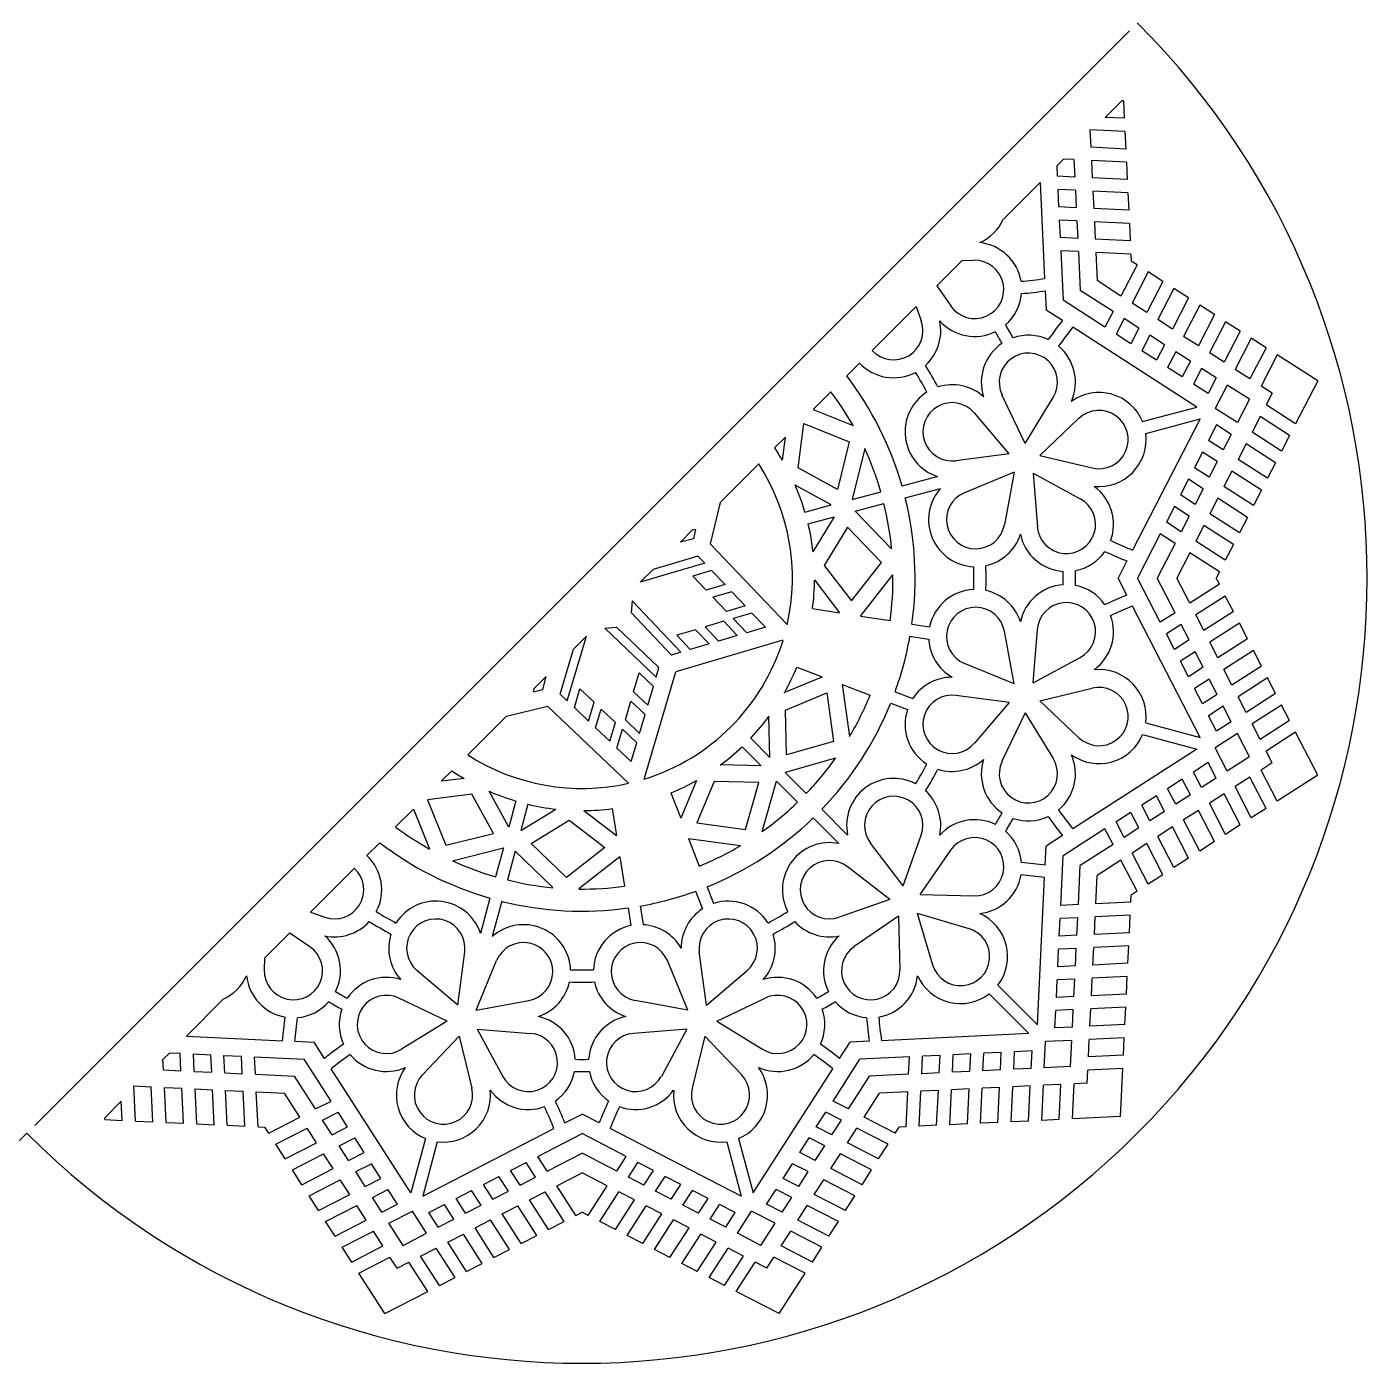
# Model space of a CAD drawing. Extents: x 59 to 302, y -3 to 240.
# Drawn here: x 180.5 to 301.7, y -3 to 117.9 of the extents above; entities that cross this region are included whole.
import ezdxf

# ---------------------------------------------------------------- set-up
doc = ezdxf.new("R2010")
doc.units = 0
doc.layers.get('0').update_dxf_attribs({"linetype": 'CONTINUOUS'})

msp = doc.modelspace()

# ---------------------------------------------------------------- linework, layer by layer
for p, q in [((280.23, 117.57), (181.17, 18.5)), ((279.55, 111.23), (278.04, 109.72)), ((279.7, 111.22), (279.55, 111.23)), ((279.7, 111.22), (279.77, 109.64)), ((279.77, 109.64), (278.04, 109.72)), ((276.66, 108.6), (276.74, 107.02)), ((279.83, 108.45), (276.66, 108.6)), ((279.83, 108.45), (279.9, 106.86)), ((279.9, 106.86), (276.74, 107.02)), ((274.27, 105.95), (273.66, 105.33)), ((275.21, 105.9), (274.27, 105.95)), ((275.21, 105.9), (275.28, 104.32)), ((276.79, 105.83), (276.87, 104.24)), ((279.96, 105.68), (276.79, 105.83)), ((279.96, 105.68), (280.04, 104.09)), ((273.66, 105.33), (273.7, 104.4)), ((275.28, 104.32), (273.7, 104.4)), ((272.15, 103.83), (268.81, 100.49)), ((272.15, 103.83), (272.56, 95.14)), ((273.76, 103.21), (273.83, 101.62)), ((275.34, 103.13), (273.76, 103.21)), ((275.34, 103.13), (275.42, 101.55)), ((280.04, 104.09), (276.87, 104.24)), ((276.93, 103.05), (277, 101.47)), ((280.09, 102.9), (276.93, 103.05)), ((280.09, 102.9), (280.17, 101.32)), ((275.42, 101.55), (273.83, 101.62)), ((280.17, 101.32), (277, 101.47)), ((273.89, 100.43), (273.97, 98.85)), ((275.47, 100.36), (273.89, 100.43)), ((275.47, 100.36), (275.55, 98.77)), ((277.06, 100.28), (277.13, 98.7)), ((280.23, 100.13), (277.06, 100.28)), ((280.23, 100.13), (280.3, 98.55)), ((275.55, 98.77), (273.97, 98.85)), ((280.3, 98.55), (277.13, 98.7)), ((274.02, 97.66), (274.24, 93.17)), ((275.61, 97.59), (274.02, 97.66)), ((275.61, 97.59), (275.78, 94.06)), ((277.19, 97.51), (277.31, 94.95)), ((280.36, 97.36), (277.19, 97.51)), ((280.36, 97.36), (280.39, 96.72)), ((265.09, 96.77), (262.8, 94.48)), ((265.09, 96.77), (266.16, 96.8)), ((280.92, 96.38), (279.47, 93.56)), ((280.92, 96.38), (280.39, 96.72)), ((279.47, 93.56), (277.31, 94.95)), ((281.92, 95.74), (280.47, 92.92)), ((283.26, 94.88), (281.81, 92.06)), ((283.26, 94.88), (281.92, 95.74)), ((262.8, 94.48), (264.06, 92.66)), ((272.62, 94.03), (272.7, 92.28)), ((278.75, 92.15), (275.78, 94.06)), ((284.26, 94.24), (282.81, 91.42)), ((285.59, 93.38), (284.26, 94.24)), ((260.93, 92.61), (256.96, 88.64)), ((260.93, 92.61), (261.39, 91.3)), ((274.17, 91.34), (272.7, 92.28)), ((278.02, 90.74), (274.24, 93.17)), ((281.81, 92.06), (280.47, 92.92)), ((285.59, 93.38), (284.14, 90.56)), ((286.59, 92.74), (285.14, 89.91)), ((287.93, 91.88), (286.59, 92.74)), ((278.75, 92.15), (278.02, 90.74)), ((279.75, 91.51), (279.02, 90.1)), ((281.08, 90.65), (279.75, 91.51)), ((284.14, 90.56), (282.81, 91.42)), ((287.93, 91.88), (286.48, 89.06)), ((288.93, 91.23), (287.48, 88.41)), ((290.26, 90.38), (288.93, 91.23)), ((286.34, 83.51), (275.1, 90.74)), ((280.35, 89.24), (279.02, 90.1)), ((281.08, 90.65), (280.35, 89.24)), ((282.08, 90.01), (281.35, 88.6)), ((283.41, 89.15), (282.08, 90.01)), ((286.48, 89.06), (285.14, 89.91)), ((290.26, 90.38), (288.81, 87.56)), ((282.69, 87.74), (281.35, 88.6)), ((283.41, 89.15), (282.69, 87.74)), ((291.26, 89.73), (289.81, 86.91)), ((292.6, 88.87), (291.14, 86.05)), ((292.6, 88.87), (291.26, 89.73)), ((255.81, 87.49), (254.65, 86.33)), ((284.42, 88.5), (283.69, 87.09)), ((285.75, 87.65), (284.42, 88.5)), ((285.75, 87.65), (285.02, 86.24)), ((288.81, 87.56), (287.48, 88.41)), ((293.6, 88.23), (292.15, 85.41)), ((297.27, 85.87), (293.6, 88.23)), ((285.02, 86.24), (283.69, 87.09)), ((286.75, 87), (286.02, 85.59)), ((288.08, 86.15), (286.75, 87)), ((288.08, 86.15), (287.36, 84.74)), ((291.14, 86.05), (289.81, 86.91)), ((287.36, 84.74), (286.02, 85.59)), ((289.08, 85.5), (287.99, 83.39)), ((291.09, 84.22), (289.08, 85.5)), ((293.15, 84.77), (292.15, 85.41)), ((297.27, 85.87), (295.27, 81.99)), ((253.22, 84.9), (251.61, 83.29)), ((270.8, 80.22), (268.7, 84.61)), ((270.8, 80.22), (273.34, 84.37)), ((291.09, 84.22), (290, 82.1)), ((293.15, 84.77), (292.6, 83.71)), ((295.27, 81.99), (292.6, 83.71)), ((251.61, 83.29), (255.22, 81.84)), ((269.35, 79.28), (266.2, 82.98)), ((272.14, 79.14), (275.66, 82.49)), ((281.42, 82.2), (286.34, 83.51)), ((290, 82.1), (287.99, 83.39)), ((292.06, 82.65), (291.33, 81.24)), ((294.72, 80.94), (292.06, 82.65)), ((250.25, 78), (250.77, 82.02)), ((250.77, 82.02), (254.88, 80.36)), ((286.62, 82.45), (280.51, 70.57)), ((281.71, 81.13), (286.62, 82.45)), ((288.12, 81.9), (287.39, 80.49)), ((289.45, 81.04), (288.12, 81.9)), ((249.1, 80.78), (248.13, 79.81)), ((248.83, 78.7), (249.1, 80.78)), ((254.88, 80.36), (253.81, 76.05)), ((288.72, 79.63), (287.39, 80.49)), ((289.45, 81.04), (288.72, 79.63)), ((290.79, 80.18), (290.06, 78.77)), ((293.45, 78.47), (290.79, 80.18)), ((294, 79.53), (291.33, 81.24)), ((294.72, 80.94), (294, 79.53)), ((256.28, 79.75), (255.13, 75.15)), ((269.35, 79.28), (264.54, 78.65)), ((272.14, 79.14), (276.86, 78)), ((286.85, 79.43), (286.12, 78.02)), ((288.18, 78.57), (286.85, 79.43)), ((246.69, 78.37), (243.2, 74.88)), ((253.81, 76.05), (250.25, 78)), ((287.45, 77.16), (286.12, 78.02)), ((288.18, 78.57), (287.45, 77.16)), ((289.51, 77.72), (288.79, 76.31)), ((292.18, 76), (289.51, 77.72)), ((292.73, 77.06), (290.06, 78.77)), ((293.45, 78.47), (292.73, 77.06)), ((253.25, 74.65), (249.98, 76.43)), ((259.66, 76.37), (262.85, 77.22)), ((269.8, 77.62), (265.31, 75.76)), ((269.8, 77.62), (268.92, 72.84)), ((271.52, 77.53), (271.9, 72.68)), ((271.52, 77.53), (275.79, 75.21)), ((285.57, 76.97), (284.85, 75.56)), ((286.91, 76.11), (285.57, 76.97)), ((255.13, 75.15), (257.73, 75.85)), ((259.95, 75.3), (263.14, 76.15)), ((286.18, 74.7), (284.85, 75.56)), ((286.91, 76.11), (286.18, 74.7)), ((288.24, 75.25), (287.52, 73.84)), ((290.91, 73.53), (288.24, 75.25)), ((291.46, 74.59), (288.79, 76.31)), ((292.18, 76), (291.46, 74.59)), ((243.2, 74.88), (242.3, 71.14)), ((250.87, 74.01), (253.25, 74.65)), ((255.41, 74.08), (258.01, 74.78)), ((258.71, 70.67), (255.41, 74.08)), ((284.3, 74.5), (283.58, 73.09)), ((285.64, 73.64), (284.3, 74.5)), ((251.15, 72.94), (253.53, 73.58)), ((253.53, 73.58), (251.6, 70.4)), ((284.91, 72.23), (283.58, 73.09)), ((285.64, 73.64), (284.91, 72.23)), ((286.97, 72.78), (286.25, 71.37)), ((289.64, 71.07), (286.97, 72.78)), ((290.18, 72.12), (287.52, 73.84)), ((290.91, 73.53), (290.18, 72.12)), ((240.68, 72.36), (239.61, 71.29)), ((240.78, 71.57), (239.61, 71.29)), ((240.98, 72.43), (240.68, 72.36)), ((240.98, 72.43), (240.78, 71.57)), ((254.72, 72.64), (252.61, 69.18)), ((257.8, 69.45), (254.72, 72.64)), ((283.03, 72.03), (280.97, 68.03)), ((284.37, 71.17), (283.03, 72.03)), ((249.26, 63.82), (242.3, 71.14)), ((284.37, 71.17), (282.75, 68.03)), ((288.91, 69.66), (286.25, 71.37)), ((289.64, 71.07), (288.91, 69.66)), ((241.81, 69.37), (235.97, 67.65)), ((241.19, 70.01), (237.13, 68.81)), ((241.81, 69.37), (241.19, 70.01)), ((252.61, 69.18), (255.07, 65.96)), ((255.07, 65.96), (257.8, 69.45)), ((280, 69.59), (279.2, 68.03)), ((285.7, 70.31), (284.53, 68.03)), ((288.37, 68.6), (285.7, 70.31)), ((237.13, 68.81), (235.97, 67.65)), ((242.42, 68.73), (240.72, 68.22)), ((241.94, 66.94), (240.72, 68.22)), ((243.64, 67.44), (242.42, 68.73)), ((255.91, 64.6), (258.83, 68.34)), ((280, 66.48), (279.2, 68.03)), ((283.03, 64.04), (280.97, 68.03)), ((284.37, 64.9), (282.75, 68.03)), ((285.7, 65.75), (284.53, 68.03)), ((288.37, 68.6), (288.08, 68.03)), ((288.37, 67.47), (288.08, 68.03)), ((243.64, 67.44), (241.94, 66.94)), ((244.25, 66.8), (242.55, 66.3)), ((245.47, 65.51), (244.25, 66.8)), ((251.73, 67.86), (253.99, 64.9)), ((288.37, 67.47), (285.7, 65.75)), ((235.23, 65.97), (235.14, 64.92)), ((239.65, 61.32), (235.23, 65.97)), ((243.77, 65.01), (242.55, 66.3)), ((245.47, 65.51), (243.77, 65.01)), ((288.91, 66.41), (286.25, 64.7)), ((289.64, 65), (288.91, 66.41)), ((238.8, 61.07), (235.14, 64.92)), ((246.08, 64.87), (244.38, 64.37)), ((245.6, 63.08), (244.38, 64.37)), ((247.31, 63.58), (246.08, 64.87)), ((251.55, 65.29), (253.99, 64.9)), ((255.91, 64.6), (258.57, 64.18)), ((286.62, 53.62), (280.51, 65.5)), ((284.37, 64.9), (283.03, 64.04)), ((286.97, 63.29), (286.25, 64.7)), ((289.64, 65), (286.97, 63.29)), ((232.76, 63.5), (233.81, 63.59)), ((237.41, 59.08), (232.76, 63.5)), ((237.66, 59.93), (233.81, 63.59)), ((240.98, 63.36), (239.28, 62.86)), ((242.2, 62.08), (240.98, 63.36)), ((243.53, 64.12), (241.83, 63.61)), ((243.05, 62.33), (241.83, 63.61)), ((244.75, 62.83), (243.53, 64.12)), ((247.31, 63.58), (245.6, 63.08)), ((260.55, 63.87), (262.15, 63.61)), ((269.8, 58.45), (268.92, 63.23)), ((271.52, 58.54), (271.9, 63.39)), ((284.91, 63.84), (283.58, 62.98)), ((285.64, 62.43), (284.91, 63.84)), ((290.18, 63.95), (287.52, 62.23)), ((290.91, 62.54), (290.18, 63.95)), ((229.36, 56.93), (231.09, 62.77)), ((231.09, 62.77), (229.92, 61.6)), ((248.88, 62.4), (239.19, 59.54)), ((240.5, 61.58), (239.28, 62.86)), ((242.2, 62.08), (240.5, 61.58)), ((244.75, 62.83), (243.05, 62.33)), ((260.37, 62.77), (262.06, 62.51)), ((284.3, 61.57), (283.58, 62.98)), ((285.64, 62.43), (284.3, 61.57)), ((288.24, 60.82), (287.52, 62.23)), ((290.91, 62.54), (288.24, 60.82)), ((228.72, 57.54), (229.92, 61.6)), ((239.65, 61.32), (238.8, 61.07)), ((271.52, 58.54), (275.79, 60.86)), ((286.18, 61.37), (284.85, 60.51)), ((286.91, 59.96), (286.18, 61.37)), ((291.46, 61.48), (288.79, 59.76)), ((292.18, 60.07), (291.46, 61.48)), ((235.37, 57.75), (235.87, 59.45)), ((237.16, 58.23), (235.87, 59.45)), ((236.33, 49.85), (239.19, 59.54)), ((237.41, 59.08), (237.66, 59.93)), ((250.13, 59.98), (252.43, 59.1)), ((269.8, 58.45), (265.31, 60.31)), ((285.57, 59.1), (284.85, 60.51)), ((286.91, 59.96), (285.57, 59.1)), ((289.51, 58.35), (288.79, 59.76)), ((292.18, 60.07), (289.51, 58.35)), ((227.44, 59.12), (226.37, 58.05)), ((227.16, 57.96), (227.44, 59.12)), ((236.65, 56.53), (237.16, 58.23)), ((249, 57.67), (252.43, 59.1)), ((254.25, 58.4), (256.76, 57.44)), ((254.25, 58.4), (254.91, 53.7)), ((287.45, 58.9), (286.12, 58.05)), ((288.18, 57.49), (287.45, 58.9)), ((292.73, 59.01), (290.06, 57.29)), ((293.45, 57.6), (292.73, 59.01)), ((226.3, 57.75), (226.37, 58.05)), ((226.3, 57.75), (227.16, 57.96)), ((229.36, 56.93), (228.72, 57.54)), ((230.01, 56.32), (230.51, 58.02)), ((231.79, 56.8), (230.51, 58.02)), ((236.65, 56.53), (235.37, 57.75)), ((249.1, 56.08), (252.84, 57.64)), ((252.84, 57.64), (253.46, 53.25)), ((259.03, 57.75), (260.63, 57.14)), ((269.35, 56.78), (264.54, 57.42)), ((272.14, 56.93), (276.86, 58.07)), ((286.85, 56.64), (286.12, 58.05)), ((288.18, 57.49), (286.85, 56.64)), ((290.79, 55.88), (290.06, 57.29)), ((293.45, 57.6), (290.79, 55.88)), ((223.86, 55.53), (227.59, 56.43)), ((234.91, 49.47), (227.59, 56.43)), ((231.29, 55.09), (230.01, 56.32)), ((231.29, 55.09), (231.79, 56.8)), ((231.93, 54.48), (232.44, 56.18)), ((233.72, 54.96), (232.44, 56.18)), ((234.62, 55.2), (235.12, 56.9)), ((236.4, 55.68), (235.12, 56.9)), ((249.2, 52.03), (249.1, 56.08)), ((258.63, 56.72), (260.14, 56.14)), ((269.35, 56.78), (266.2, 53.09)), ((270.8, 55.85), (268.7, 51.46)), ((270.8, 55.85), (273.34, 51.7)), ((272.14, 56.93), (275.66, 53.58)), ((288.72, 56.44), (287.39, 55.58)), ((289.45, 55.03), (288.72, 56.44)), ((294, 56.54), (291.33, 54.83)), ((294.72, 55.13), (294, 56.54)), ((223.86, 55.53), (220.37, 52.05)), ((233.22, 53.26), (233.72, 54.96)), ((235.9, 53.98), (234.62, 55.2)), ((235.9, 53.98), (236.4, 55.68)), ((247.7, 51.81), (247.61, 55.53)), ((281.71, 54.94), (286.62, 53.62)), ((288.12, 54.17), (287.39, 55.58)), ((289.45, 55.03), (288.12, 54.17)), ((292.06, 53.42), (291.33, 54.83)), ((294.72, 55.13), (292.06, 53.42)), ((233.22, 53.26), (231.93, 54.48)), ((233.86, 52.65), (234.36, 54.35)), ((235.65, 53.13), (234.36, 54.35)), ((245.96, 53.56), (247.7, 51.81)), ((281.42, 53.87), (286.34, 52.55)), ((290, 53.97), (287.99, 52.68)), ((291.09, 51.85), (290, 53.97)), ((295.27, 54.08), (292.6, 52.36)), ((297.27, 50.2), (295.27, 54.08)), ((235.15, 51.43), (233.86, 52.65)), ((235.15, 51.43), (235.65, 53.13)), ((245.18, 52.77), (246.92, 51.03)), ((253.46, 53.25), (249.2, 52.03)), ((286.34, 52.55), (275.1, 45.33)), ((289.08, 50.57), (287.99, 52.68)), ((293.15, 51.3), (292.6, 52.36)), ((246.92, 51.03), (243.2, 51.12)), ((253.64, 51.74), (249.08, 50.44)), ((287.36, 51.33), (286.02, 50.48)), ((288.08, 49.92), (287.36, 51.33)), ((291.09, 51.85), (289.08, 50.57)), ((293.15, 51.3), (292.15, 50.66)), ((218.92, 50.6), (217.96, 49.64)), ((220.03, 49.9), (217.96, 49.64)), ((241.07, 49.73), (239.63, 46.3)), ((249.08, 50.44), (250.98, 48.53)), ((285.02, 49.83), (283.69, 48.97)), ((285.75, 48.42), (285.02, 49.83)), ((286.75, 49.07), (286.02, 50.48)), ((288.08, 49.92), (286.75, 49.07)), ((291.14, 50.01), (289.81, 49.16)), ((292.6, 47.19), (291.14, 50.01)), ((293.6, 47.84), (292.15, 50.66)), ((297.27, 50.2), (293.6, 47.84)), ((224.08, 45.48), (222.3, 48.75)), ((238.75, 48.6), (239.63, 46.3)), ((242.65, 49.63), (241.09, 45.89)), ((246.7, 49.54), (242.65, 49.63)), ((245.48, 45.27), (246.7, 49.54)), ((246.99, 45.09), (248.29, 49.66)), ((248.29, 49.66), (250.2, 47.75)), ((284.42, 47.56), (283.69, 48.97)), ((291.26, 46.34), (289.81, 49.16)), ((220.74, 48.48), (216.72, 47.96)), ((216.72, 47.96), (218.38, 43.85)), ((222.68, 44.93), (220.74, 48.48)), ((224.72, 47.87), (224.08, 45.48)), ((225.79, 47.58), (225.15, 45.2)), ((282.69, 48.33), (281.35, 47.47)), ((282.08, 46.06), (281.35, 47.47)), ((283.41, 46.92), (282.69, 48.33)), ((285.75, 48.42), (284.42, 47.56)), ((288.81, 48.51), (287.48, 47.66)), ((288.93, 44.84), (287.48, 47.66)), ((290.26, 45.69), (288.81, 48.51)), ((215.44, 47.12), (213.83, 45.51)), ((215.44, 47.12), (216.89, 43.52)), ((225.15, 45.2), (228.33, 47.13)), ((226.09, 44.01), (229.55, 46.12)), ((229.55, 46.12), (232.77, 43.66)), ((230.87, 47), (233.83, 44.74)), ((233.44, 47.18), (233.83, 44.74)), ((251.61, 46.34), (253.95, 44)), ((252.4, 47.12), (254.73, 44.78)), ((280.35, 46.83), (279.02, 45.97)), ((281.08, 45.42), (280.35, 46.83)), ((283.41, 46.92), (282.08, 46.06)), ((286.48, 47.01), (285.14, 46.15)), ((286.59, 43.33), (285.14, 46.15)), ((287.93, 44.19), (286.48, 47.01)), ((292.6, 47.19), (291.26, 46.34)), ((218.38, 43.85), (222.68, 44.93)), ((241.09, 45.89), (245.48, 45.27)), ((278.02, 45.33), (274.24, 42.9)), ((278.75, 43.92), (278.02, 45.33)), ((279.75, 44.56), (279.02, 45.97)), ((281.08, 45.42), (279.75, 44.56)), ((284.14, 45.51), (282.81, 44.65)), ((285.59, 42.69), (284.14, 45.51)), ((290.26, 45.69), (288.93, 44.84)), ((212.41, 44.08), (211.24, 42.92)), ((229.28, 40.93), (226.09, 44.01)), ((240.33, 44.48), (241.3, 41.97)), ((240.33, 44.48), (245.03, 43.82)), ((259.77, 40.18), (256.81, 44.04)), ((259.77, 40.18), (261.39, 44.76)), ((272.62, 42.04), (272.7, 43.78)), ((274.17, 44.73), (272.7, 43.78)), ((278.75, 43.92), (275.78, 42.01)), ((281.81, 44.01), (280.47, 43.15)), ((283.26, 41.19), (281.81, 44.01)), ((284.26, 41.83), (282.81, 44.65)), ((287.93, 44.19), (286.59, 43.33)), ((218.98, 42.45), (223.58, 43.61)), ((223.58, 43.61), (222.88, 41)), ((224.65, 43.32), (223.95, 40.72)), ((228.06, 40.02), (224.65, 43.32)), ((232.77, 43.66), (229.28, 40.93)), ((234.13, 42.82), (230.4, 39.9)), ((234.13, 42.82), (234.55, 40.16)), ((261.31, 39.4), (264.06, 43.41)), ((274.02, 38.41), (274.24, 42.9)), ((279.47, 42.51), (277.31, 41.12)), ((280.92, 39.69), (279.47, 42.51)), ((281.92, 40.33), (280.47, 43.15)), ((285.59, 42.69), (284.26, 41.83)), ((210.1, 41.78), (206.12, 37.8)), ((258.55, 38.96), (254.7, 41.92)), ((275.61, 38.48), (275.78, 42.01)), ((242.01, 40.1), (242.59, 38.59)), ((271.92, 27.59), (272.56, 40.93)), ((277.19, 38.56), (277.31, 41.12)), ((283.26, 41.19), (281.92, 40.33)), ((222.37, 39.07), (221.51, 35.88)), ((240.98, 39.71), (241.59, 38.11)), ((258.55, 38.96), (253.97, 37.34)), ((261.31, 39.4), (266.16, 39.27)), ((280.36, 38.71), (280.39, 39.34)), ((280.92, 39.69), (280.39, 39.34)), ((206.12, 37.8), (207.43, 37.34)), ((223.43, 38.79), (222.58, 35.6)), ((234.87, 38.19), (235.12, 36.59)), ((235.96, 38.36), (236.23, 36.67)), ((261.04, 37.7), (262.41, 33.04)), ((261.04, 37.7), (265.7, 36.32)), ((275.61, 38.48), (274.02, 38.41)), ((280.36, 38.71), (277.19, 38.56)), ((259.33, 37.43), (255.33, 34.68)), ((259.33, 37.43), (259.46, 32.57)), ((273.89, 35.63), (273.97, 37.22)), ((275.55, 37.29), (273.97, 37.22)), ((275.47, 35.71), (275.55, 37.29)), ((277.06, 35.79), (277.13, 37.37)), ((280.3, 37.52), (277.13, 37.37)), ((280.23, 35.94), (280.3, 37.52)), ((204.25, 35.93), (201.96, 33.64)), ((204.25, 35.93), (206.07, 34.68)), ((275.47, 35.71), (273.89, 35.63)), ((280.23, 35.94), (277.06, 35.79)), ((219.45, 29.38), (220.09, 34.2)), ((241.95, 29.38), (241.31, 34.2)), ((273.76, 32.86), (273.83, 34.45)), ((275.42, 34.52), (273.83, 34.45)), ((275.34, 32.94), (275.42, 34.52)), ((276.93, 33.01), (277, 34.6)), ((280.17, 34.75), (277, 34.6)), ((280.09, 33.17), (280.17, 34.75)), ((201.96, 33.64), (201.93, 32.57)), ((221.11, 28.93), (222.97, 33.42)), ((240.28, 28.93), (238.43, 33.42)), ((275.34, 32.94), (273.76, 32.86)), ((280.09, 33.17), (276.93, 33.01)), ((219.45, 29.38), (215.75, 32.53)), ((241.95, 29.38), (245.65, 32.53)), ((273.62, 30.09), (273.7, 31.67)), ((275.28, 31.75), (273.7, 31.67)), ((275.21, 30.17), (275.28, 31.75)), ((276.79, 30.24), (276.87, 31.83)), ((280.04, 31.98), (276.87, 31.83)), ((279.96, 30.39), (280.04, 31.98)), ((267.54, 30.41), (271.14, 26.81)), ((268.33, 31.19), (271.92, 27.59)), ((279.96, 30.39), (276.79, 30.24)), ((198.24, 29.92), (194.91, 26.59)), ((218.51, 27.93), (214.12, 30.03)), ((221.11, 28.93), (225.89, 29.82)), ((240.28, 28.93), (235.5, 29.82)), ((242.89, 27.93), (247.27, 30.03)), ((275.21, 30.17), (273.62, 30.09)), ((279.9, 29.2), (276.74, 29.05)), ((279.83, 27.62), (279.9, 29.2)), ((218.51, 27.93), (214.37, 25.39)), ((242.89, 27.93), (247.03, 25.39)), ((273.49, 27.32), (273.57, 28.9)), ((275.15, 28.98), (273.57, 28.9)), ((275.08, 27.39), (275.15, 28.98)), ((276.66, 27.47), (276.74, 29.05)), ((221.2, 27.21), (223.52, 22.94)), ((221.2, 27.21), (226.05, 26.83)), ((240.19, 27.21), (235.35, 26.83)), ((240.19, 27.21), (237.88, 22.94)), ((271.14, 26.81), (257.8, 26.17)), ((275.08, 27.39), (273.49, 27.32)), ((279.83, 27.62), (276.66, 27.47)), ((194.91, 26.59), (203.6, 26.17)), ((204.71, 26.12), (206.45, 26.03)), ((207.39, 24.56), (206.45, 26.03)), ((219.59, 26.59), (216.25, 23.07)), ((219.59, 26.59), (220.73, 21.87)), ((241.8, 26.59), (240.67, 21.87)), ((241.8, 26.59), (245.15, 23.07)), ((254, 24.56), (254.95, 26.03)), ((256.69, 26.12), (254.95, 26.03)), ((272.53, 23.71), (272.64, 26.09)), ((275.02, 26.2), (272.64, 26.09)), ((274.9, 23.83), (275.02, 26.2)), ((276.53, 24.7), (276.6, 26.28)), ((279.77, 26.43), (276.6, 26.28)), ((279.7, 24.85), (279.77, 26.43)), ((193.4, 25.08), (192.78, 24.46)), ((192.83, 23.52), (192.78, 24.46)), ((193.4, 25.08), (194.34, 25.03)), ((194.41, 23.45), (194.34, 25.03)), ((195.53, 24.98), (197.11, 24.9)), ((195.6, 23.39), (195.53, 24.98)), ((197.19, 23.32), (197.11, 24.9)), ((198.3, 24.84), (199.88, 24.77)), ((198.37, 23.26), (198.3, 24.84)), ((199.96, 23.18), (199.88, 24.77)), ((201.07, 24.71), (205.56, 24.49)), ((201.15, 23.13), (201.07, 24.71)), ((207.99, 20.71), (205.56, 24.49)), ((253.41, 20.71), (255.84, 24.49)), ((260.33, 24.71), (255.84, 24.49)), ((260.25, 23.13), (260.33, 24.71)), ((261.44, 23.18), (261.51, 24.77)), ((263.1, 24.84), (261.51, 24.77)), ((263.02, 23.26), (263.1, 24.84)), ((264.21, 23.32), (264.29, 24.9)), ((265.87, 24.98), (264.29, 24.9)), ((265.79, 23.39), (265.87, 24.98)), ((266.98, 23.45), (267.06, 25.03)), ((268.64, 25.11), (267.06, 25.03)), ((268.57, 23.52), (268.64, 25.11)), ((269.76, 23.58), (269.83, 25.17)), ((271.42, 25.24), (269.83, 25.17)), ((271.34, 23.66), (271.42, 25.24)), ((279.7, 24.85), (276.53, 24.7)), ((192.83, 23.52), (194.41, 23.45)), ((195.6, 23.39), (197.19, 23.32)), ((198.37, 23.26), (199.96, 23.18)), ((201.15, 23.13), (204.67, 22.96)), ((215.22, 12.4), (207.99, 23.63)), ((246.18, 12.4), (253.4, 23.63)), ((260.25, 23.13), (256.72, 22.96)), ((263.02, 23.26), (261.44, 23.18)), ((265.79, 23.39), (264.21, 23.32)), ((268.57, 23.52), (266.98, 23.45)), ((271.34, 23.66), (269.76, 23.58)), ((274.9, 23.83), (272.53, 23.71)), ((276.41, 22.32), (276.47, 23.51)), ((279.64, 23.66), (276.47, 23.51)), ((279.43, 19.3), (279.64, 23.66)), ((190.13, 22.07), (191.72, 22)), ((190.28, 18.9), (190.13, 22.07)), ((191.87, 18.83), (191.72, 22)), ((192.91, 21.94), (194.49, 21.86)), ((193.06, 18.77), (192.91, 21.94)), ((194.64, 18.7), (194.49, 21.86)), ((206.58, 19.99), (204.67, 22.96)), ((254.82, 19.99), (256.72, 22.96)), ((266.76, 18.7), (266.91, 21.86)), ((268.49, 21.94), (266.91, 21.86)), ((268.34, 18.77), (268.49, 21.94)), ((269.53, 18.83), (269.68, 22)), ((271.26, 22.07), (269.68, 22)), ((271.11, 18.9), (271.26, 22.07)), ((272.3, 18.96), (272.45, 22.13)), ((274.04, 22.21), (272.45, 22.13)), ((273.88, 19.04), (274.04, 22.21)), ((275.07, 19.09), (275.23, 22.26)), ((276.41, 22.32), (275.23, 22.26)), ((189.01, 20.69), (187.51, 19.18)), ((189.1, 18.96), (189.01, 20.69)), ((195.68, 21.81), (197.26, 21.73)), ((195.83, 18.64), (195.68, 21.81)), ((197.41, 18.56), (197.26, 21.73)), ((198.45, 21.67), (200.03, 21.6)), ((198.6, 18.51), (198.45, 21.67)), ((200.19, 18.43), (200.03, 21.6)), ((201.38, 18.37), (201.22, 21.54)), ((201.22, 21.54), (203.78, 21.42)), ((205.17, 19.26), (203.78, 21.42)), ((206.58, 19.99), (207.99, 20.71)), ((254.82, 19.99), (253.41, 20.71)), ((256.23, 19.26), (257.61, 21.42)), ((260.17, 21.54), (257.61, 21.42)), ((260.02, 18.37), (260.17, 21.54)), ((261.21, 18.43), (261.36, 21.6)), ((262.95, 21.67), (261.36, 21.6)), ((262.79, 18.51), (262.95, 21.67)), ((263.98, 18.56), (264.13, 21.73)), ((265.72, 21.81), (264.13, 21.73)), ((265.57, 18.64), (265.72, 21.81)), ((207.23, 18.99), (208.64, 19.71)), ((209.49, 18.38), (208.64, 19.71)), ((229.15, 18.74), (230.7, 19.53)), ((232.25, 18.74), (230.7, 19.53)), ((251.9, 18.38), (252.76, 19.71)), ((254.17, 18.99), (252.76, 19.71)), ((187.51, 19.04), (187.51, 19.18)), ((187.51, 19.04), (189.1, 18.96)), ((190.28, 18.9), (191.87, 18.83)), ((193.06, 18.77), (194.64, 18.7)), ((195.83, 18.64), (197.41, 18.56)), ((198.6, 18.51), (200.19, 18.43)), ((201.38, 18.37), (202.01, 18.34)), ((202.35, 17.81), (202.01, 18.34)), ((202.35, 17.81), (205.17, 19.26)), ((202.99, 16.81), (205.82, 18.26)), ((206.67, 16.93), (205.82, 18.26)), ((208.08, 17.65), (207.23, 18.99)), ((208.08, 17.65), (209.49, 18.38)), ((216.29, 12.11), (228.16, 18.23)), ((245.11, 12.11), (233.24, 18.23)), ((253.31, 17.65), (251.9, 18.38)), ((253.31, 17.65), (254.17, 18.99)), ((254.72, 16.93), (255.58, 18.26)), ((258.4, 16.81), (255.58, 18.26)), ((259.05, 17.81), (256.23, 19.26)), ((259.05, 17.81), (259.39, 18.34)), ((260.02, 18.37), (259.39, 18.34)), ((262.79, 18.51), (261.21, 18.43)), ((265.57, 18.64), (263.98, 18.56)), ((268.34, 18.77), (266.76, 18.7)), ((271.11, 18.9), (269.53, 18.83)), ((273.88, 19.04), (272.3, 18.96)), ((279.43, 19.3), (275.07, 19.09)), ((208.73, 16.65), (210.14, 17.38)), ((210.99, 16.04), (210.14, 17.38)), ((216.54, 17.31), (215.22, 12.4)), ((217.6, 17.03), (216.29, 12.11)), ((226.7, 15.7), (230.7, 17.76)), ((234.69, 15.7), (230.7, 17.76)), ((243.79, 17.03), (245.11, 12.11)), ((244.86, 17.31), (246.18, 12.4)), ((250.4, 16.04), (251.26, 17.38)), ((252.67, 16.65), (251.26, 17.38)), ((203.85, 15.47), (202.99, 16.81)), ((203.85, 15.47), (206.67, 16.93)), ((204.5, 14.47), (207.32, 15.93)), ((208.17, 14.59), (207.32, 15.93)), ((209.58, 15.32), (208.73, 16.65)), ((209.58, 15.32), (210.99, 16.04)), ((227.56, 14.37), (230.7, 15.98)), ((233.84, 14.37), (230.7, 15.98)), ((251.81, 15.32), (250.4, 16.04)), ((251.81, 15.32), (252.67, 16.65)), ((253.22, 14.59), (254.08, 15.93)), ((256.9, 14.47), (254.08, 15.93)), ((257.54, 15.47), (254.72, 16.93)), ((257.54, 15.47), (258.4, 16.81)), ((205.35, 13.14), (208.17, 14.59)), ((210.23, 14.32), (211.64, 15.04)), ((212.5, 13.71), (211.64, 15.04)), ((224.24, 14.43), (225.65, 15.16)), ((226.5, 13.82), (225.65, 15.16)), ((227.56, 14.37), (226.7, 15.7)), ((233.84, 14.37), (234.69, 15.7)), ((234.89, 13.82), (235.75, 15.16)), ((237.16, 14.43), (235.75, 15.16)), ((248.9, 13.71), (249.76, 15.04)), ((251.17, 14.32), (249.76, 15.04)), ((256.04, 13.14), (253.22, 14.59)), ((205.35, 13.14), (204.5, 14.47)), ((206, 12.14), (208.82, 13.59)), ((209.68, 12.26), (208.82, 13.59)), ((211.09, 12.98), (210.23, 14.32)), ((211.09, 12.98), (212.5, 13.71)), ((221.77, 13.16), (223.18, 13.88)), ((224.04, 12.55), (223.18, 13.88)), ((225.09, 13.1), (224.24, 14.43)), ((225.09, 13.1), (226.5, 13.82)), ((228.42, 13.03), (230.7, 14.21)), ((232.98, 13.03), (230.7, 14.21)), ((236.3, 13.1), (234.89, 13.82)), ((236.3, 13.1), (237.16, 14.43)), ((237.36, 12.55), (238.22, 13.88)), ((239.63, 13.16), (238.22, 13.88)), ((250.31, 12.98), (248.9, 13.71)), ((250.31, 12.98), (251.17, 14.32)), ((251.72, 12.26), (252.58, 13.59)), ((255.4, 12.14), (252.58, 13.59)), ((256.04, 13.14), (256.9, 14.47)), ((206.86, 10.8), (206, 12.14)), ((206.86, 10.8), (209.68, 12.26)), ((211.73, 11.98), (213.14, 12.71)), ((214, 11.38), (213.14, 12.71)), ((219.3, 11.89), (220.71, 12.61)), ((221.57, 11.28), (220.71, 12.61)), ((222.63, 11.82), (221.77, 13.16)), ((222.63, 11.82), (224.04, 12.55)), ((225.95, 11.76), (227.36, 12.49)), ((229.08, 9.82), (227.36, 12.49)), ((230.13, 10.36), (228.42, 13.03)), ((231.26, 10.36), (232.98, 13.03)), ((232.32, 9.82), (234.04, 12.49)), ((235.45, 11.76), (234.04, 12.49)), ((238.77, 11.82), (237.36, 12.55)), ((238.77, 11.82), (239.63, 13.16)), ((239.83, 11.28), (240.69, 12.61)), ((242.1, 11.89), (240.69, 12.61)), ((247.4, 11.38), (248.26, 12.71)), ((249.67, 11.98), (248.26, 12.71)), ((254.54, 10.8), (251.72, 12.26)), ((254.54, 10.8), (255.4, 12.14)), ((207.5, 9.8), (210.32, 11.26)), ((211.18, 9.92), (210.32, 11.26)), ((212.59, 10.65), (211.73, 11.98)), ((212.59, 10.65), (214, 11.38)), ((216.83, 10.62), (218.24, 11.34)), ((219.1, 10.01), (218.24, 11.34)), ((220.16, 10.55), (219.3, 11.89)), ((220.16, 10.55), (221.57, 11.28)), ((223.48, 10.49), (224.89, 11.22)), ((226.61, 8.55), (224.89, 11.22)), ((227.67, 9.09), (225.95, 11.76)), ((233.73, 9.09), (235.45, 11.76)), ((234.79, 8.55), (236.5, 11.22)), ((237.91, 10.49), (236.5, 11.22)), ((241.24, 10.55), (239.83, 11.28)), ((241.24, 10.55), (242.1, 11.89)), ((242.3, 10.01), (243.15, 11.34)), ((244.56, 10.62), (243.15, 11.34)), ((248.81, 10.65), (247.4, 11.38)), ((248.81, 10.65), (249.67, 11.98)), ((250.22, 9.92), (251.08, 11.26)), ((253.9, 9.8), (251.08, 11.26)), ((208.36, 8.47), (207.5, 9.8)), ((208.36, 8.47), (211.18, 9.92)), ((213.23, 9.65), (215.35, 10.74)), ((216.63, 8.74), (215.35, 10.74)), ((217.69, 9.28), (216.83, 10.62)), ((217.69, 9.28), (219.1, 10.01)), ((221.02, 9.22), (222.43, 9.95)), ((224.14, 7.28), (222.43, 9.95)), ((225.2, 7.82), (223.48, 10.49)), ((227.67, 9.09), (229.08, 9.82)), ((230.13, 10.36), (230.7, 10.65)), ((231.26, 10.36), (230.7, 10.65)), ((233.73, 9.09), (232.32, 9.82)), ((236.2, 7.82), (237.91, 10.49)), ((237.25, 7.28), (238.97, 9.95)), ((240.38, 9.22), (238.97, 9.95)), ((243.71, 9.28), (242.3, 10.01)), ((243.71, 9.28), (244.56, 10.62)), ((244.76, 8.74), (246.05, 10.74)), ((248.17, 9.65), (246.05, 10.74)), ((253.04, 8.47), (250.22, 9.92)), ((253.04, 8.47), (253.9, 9.8)), ((209, 7.47), (211.82, 8.92)), ((212.68, 7.59), (211.82, 8.92)), ((214.52, 7.65), (213.23, 9.65)), ((214.52, 7.65), (216.63, 8.74)), ((218.55, 7.95), (219.96, 8.67)), ((221.67, 6.01), (219.96, 8.67)), ((222.73, 6.55), (221.02, 9.22)), ((225.2, 7.82), (226.61, 8.55)), ((236.2, 7.82), (234.79, 8.55)), ((238.66, 6.55), (240.38, 9.22)), ((239.72, 6.01), (241.44, 8.67)), ((242.85, 7.95), (241.44, 8.67)), ((246.88, 7.65), (244.76, 8.74)), ((246.88, 7.65), (248.17, 9.65)), ((248.72, 7.59), (249.58, 8.92)), ((252.4, 7.47), (249.58, 8.92)), ((209.86, 6.14), (209, 7.47)), ((209.86, 6.14), (212.68, 7.59)), ((216.08, 6.68), (217.49, 7.4)), ((219.21, 4.73), (217.49, 7.4)), ((220.26, 5.28), (218.55, 7.95)), ((241.13, 5.28), (242.85, 7.95)), ((242.19, 4.73), (243.91, 7.4)), ((245.32, 6.68), (243.91, 7.4)), ((251.54, 6.14), (248.72, 7.59)), ((251.54, 6.14), (252.4, 7.47)), ((210.5, 5.13), (213.32, 6.59)), ((213.97, 5.59), (213.32, 6.59)), ((213.97, 5.59), (215.02, 6.13)), ((216.74, 3.46), (215.02, 6.13)), ((217.8, 4.01), (216.08, 6.68)), ((222.73, 6.55), (224.14, 7.28)), ((238.66, 6.55), (237.25, 7.28)), ((243.6, 4.01), (245.32, 6.68)), ((244.66, 3.46), (246.37, 6.13)), ((247.43, 5.59), (246.37, 6.13)), ((247.43, 5.59), (248.07, 6.59)), ((250.89, 5.13), (248.07, 6.59)), ((212.86, 1.47), (210.5, 5.13)), ((220.26, 5.28), (221.67, 6.01)), ((241.13, 5.28), (239.72, 6.01)), ((248.54, 1.47), (250.89, 5.13)), ((217.8, 4.01), (219.21, 4.73)), ((243.6, 4.01), (242.19, 4.73)), ((212.86, 1.47), (216.74, 3.46)), ((248.54, 1.47), (244.66, 3.46))]:
    msp.add_line(p, q)
for centre, radius, start, end in [((130.22, 68.03), 71.05, 135, 315), ((230.7, 68.03), 71.05, 225, 45), ((264.95, 102.28), 4.26, 294.0995, 335.1487), ((266.23, 94.16), 4.26, 9.8861, 83.9005), ((266.23, 94.16), 2.64, 214.4714, 91.5286), ((266.48, 138.26), 43.55, 275.2053, 278.0293), ((266.23, 94.16), 4.26, 311.0354, 354.9646), ((266.48, 138.26), 44.66, 275.1364, 277.8982), ((258.9, 90.42), 2.64, 222.5346, 19.5286), ((258.9, 90.42), 4.26, 312.5425, 11.9005), ((266.23, 94.16), 4.26, 222.0995, 296.1139), ((309.41, 63.91), 44.66, 142.1018, 144.8636), ((230.7, 68.03), 43.55, 29.2053, 30.7947), ((230.7, 68.03), 44.66, 29.1364, 30.8636), ((271.09, 85.75), 4.26, 65.0354, 108.9646), ((309.41, 63.91), 43.55, 141.9707, 144.7947), ((271.09, 85.75), 4.26, 123.8861, 197.9005), ((271.09, 85.75), 4.26, 336.0995, 50.1139), ((258.9, 90.42), 4.26, 223.4716, 297.6123), ((271.09, 85.75), 2.64, 328.4714, 205.5286), ((230.7, 68.03), 30.14, 16.0507, 37.3728), ((230.7, 68.03), 35.46, 28.3377, 31.6623), ((230.7, 68.03), 36.56, 28.2344, 31.7656), ((264.19, 81.27), 4.26, 48.0995, 107.4575), ((230.7, 68.03), 28.14, 29.3832, 36.8271), ((264.19, 81.27), 4.26, 122.3877, 251.6968), ((264.19, 81.27), 2.64, 40.4714, 277.5286), ((277.48, 80.57), 4.26, 22.4521, 125.9005), ((277.48, 80.57), 2.64, 256.4714, 133.5286), ((277.48, 80.57), 4.26, 264.0995, 7.5479), ((230.7, 68.03), 21.04, 30.4697, 34.0381), ((230.7, 68.03), 28.14, 16.1254, 24.6168), ((230.7, 68.03), 19.04, 347.2059, 32.8697), ((230.7, 68.03), 21.04, 16.5054, 23.5303), ((230.7, 68.03), 30.14, 352.0507, 13.9493), ((266.32, 73.32), 4.26, 138.3032, 267.6123), ((266.32, 73.32), 2.64, 112.4714, 349.5286), ((274.53, 72.89), 2.64, 184.4714, 61.5286), ((274.53, 72.89), 4.26, 339.8861, 53.9005), ((230.7, 68.03), 28.14, 5.3832, 13.8746), ((230.7, 68.03), 21.04, 6.4697, 13.4946), ((266.32, 73.32), 4.26, 282.5425, 341.9005), ((274.53, 72.89), 4.26, 192.0995, 266.1139), ((274.53, 72.89), 4.26, 281.0354, 324.9646), ((296.8, 110.96), 44.66, 245.1364, 247.8982), ((296.8, 110.96), 43.55, 245.2053, 248.0293), ((230.7, 68.03), 36.56, 358.2344, 1.7656), ((230.7, 68.03), 28.14, 352.1254, 0.6168), ((230.7, 68.03), 35.46, 358.3377, 1.6623), ((230.7, 68.03), 43.55, 359.2053, 0.7947), ((230.7, 68.03), 44.66, 359.1364, 0.8636), ((230.7, 68.03), 21.04, 352.5054, 359.5303), ((266.32, 62.75), 4.26, 92.3877, 168.297), ((266.32, 62.75), 4.26, 18.0995, 77.4575), ((274.53, 63.18), 4.26, 93.8861, 167.9005), ((274.53, 63.18), 4.26, 35.0354, 78.9646), ((274.53, 63.18), 2.64, 298.4714, 175.5286), ((296.8, 25.11), 44.66, 112.1018, 114.8636), ((266.32, 62.75), 2.64, 10.4714, 247.5286), ((274.53, 63.18), 4.26, 306.0995, 20.1139), ((296.8, 25.11), 43.55, 111.9707, 114.7947), ((230.7, 68.03), 19.04, 287.2059, 342.7941), ((230.7, 68.03), 30.14, 340.0507, 349.9493), ((266.32, 62.75), 4.26, 183.2535, 239.9005), ((230.7, 68.03), 21.04, 330.4697, 337.4946), ((277.48, 55.5), 4.26, 352.4521, 95.9005), ((264.19, 54.8), 4.26, 90.0995, 146.7465), ((230.7, 68.03), 28.14, 329.3832, 337.8746), ((264.19, 54.8), 2.64, 82.4714, 319.5286), ((277.48, 55.5), 2.64, 226.4714, 103.5286), ((230.7, 68.03), 30.14, 316.0507, 337.9493), ((264.19, 54.8), 4.26, 161.703, 237.6123), ((230.7, 68.03), 21.04, 316.5054, 323.5303), ((277.48, 55.5), 4.26, 234.0995, 337.5479), ((230.7, 68.03), 21.04, 306.4697, 313.4946), ((230.7, 68.03), 19.04, 237.1303, 282.7941), ((230.7, 68.03), 28.14, 316.1254, 324.6168), ((230.7, 68.03), 35.46, 328.3377, 331.6623), ((264.19, 54.8), 4.26, 252.5425, 311.9005), ((271.09, 50.32), 4.26, 162.0995, 236.1139), ((271.09, 50.32), 2.64, 154.4714, 31.5286), ((271.09, 50.32), 4.26, 309.8861, 23.9005), ((230.7, 68.03), 21.04, 235.9619, 239.5303), ((230.7, 68.03), 21.04, 292.5054, 299.5303), ((258.9, 45.65), 4.26, 62.3877, 191.6968), ((230.7, 68.03), 36.56, 328.2344, 331.7656), ((230.7, 68.03), 21.04, 246.4697, 253.4946), ((258.9, 45.65), 4.26, 348.0995, 47.4575), ((230.7, 68.03), 21.04, 256.5054, 263.5303), ((230.7, 68.03), 28.14, 305.3832, 313.8746), ((258.9, 45.65), 2.64, 340.4714, 217.5286), ((230.7, 68.03), 21.04, 270.4697, 277.4946), ((230.7, 68.03), 30.14, 292.0507, 313.9493), ((266.23, 41.91), 4.26, 63.8861, 137.9005), ((230.7, 68.03), 43.55, 329.2053, 330.7947), ((230.7, 68.03), 44.66, 329.1364, 330.8636), ((271.09, 50.32), 4.26, 251.0354, 294.9646), ((309.41, 72.16), 44.66, 215.1364, 217.8982), ((309.41, 72.16), 43.55, 215.2053, 218.0293), ((230.7, 68.03), 28.14, 233.1729, 240.6168), ((266.23, 41.91), 4.26, 5.0354, 48.9646), ((230.7, 68.03), 30.14, 232.6272, 253.9493), ((230.7, 68.03), 28.14, 292.1254, 300.6168), ((253.09, 39.83), 4.26, 78.3032, 207.6123), ((266.23, 41.91), 2.64, 268.4714, 145.5286), ((208.31, 39.83), 4.26, 332.3877, 46.5284), ((230.7, 68.03), 28.14, 245.3832, 253.8746), ((253.09, 39.83), 2.64, 52.4714, 289.5286), ((208.31, 39.83), 2.64, 250.4714, 47.4654), ((266.48, -2.19), 44.66, 82.1018, 84.8636), ((230.7, 68.03), 28.14, 256.1254, 264.6168), ((230.7, 68.03), 28.14, 269.3832, 277.8746), ((266.23, 41.91), 4.26, 276.0995, 350.1139), ((266.48, -2.19), 43.55, 81.9707, 84.7947), ((230.7, 68.03), 30.14, 280.0507, 289.9493), ((230.7, 68.03), 35.46, 238.3377, 241.6623), ((217.47, 34.54), 4.26, 18.3032, 147.6123), ((230.7, 68.03), 30.14, 256.0507, 277.9493), ((243.93, 34.54), 4.26, 123.2535, 179.9005), ((243.93, 34.54), 4.26, 32.3877, 108.297), ((230.7, 68.03), 35.46, 298.3377, 301.6623), ((264.95, 33.79), 4.26, 322.4521, 65.9005), ((208.31, 39.83), 4.26, 258.0995, 317.4575), ((230.7, 68.03), 36.56, 238.2344, 241.7656), ((217.47, 34.54), 2.64, 352.4714, 229.5286), ((225.41, 32.41), 4.26, 2.3877, 131.6968), ((235.98, 32.41), 4.26, 101.703, 177.6123), ((235.98, 32.41), 4.26, 30.0995, 86.7465), ((243.93, 34.54), 2.64, 310.4714, 187.5286), ((230.7, 68.03), 36.56, 298.2344, 301.7656), ((253.09, 39.83), 4.26, 222.5425, 281.9005), ((204.58, 32.5), 4.26, 333.8861, 47.9005), ((217.47, 34.54), 4.26, 162.5425, 221.9005), ((243.93, 34.54), 4.26, 318.0995, 17.4575), ((256.82, 32.5), 4.26, 132.0995, 206.1139), ((264.95, 33.79), 2.64, 196.4714, 73.5286), ((204.58, 32.5), 2.64, 178.4714, 55.5286), ((225.41, 32.41), 2.64, 280.4714, 157.5286), ((235.98, 32.41), 2.64, 22.4714, 259.5286), ((256.82, 32.5), 2.64, 124.4714, 1.5286), ((196.45, 33.79), 4.26, 294.8513, 335.9005), ((204.58, 32.5), 4.26, 186.0995, 260.1139), ((212.99, 27.64), 4.26, 72.0995, 146.1139), ((230.7, 68.03), 35.46, 268.3377, 271.6623), ((248.41, 27.64), 4.26, 33.8861, 107.9005), ((256.82, 32.5), 4.26, 279.8861, 353.9005), ((264.95, 33.79), 4.26, 204.0995, 307.5479), ((230.7, 68.03), 43.55, 239.2053, 240.7947), ((225.41, 32.41), 4.26, 288.0995, 347.4575), ((230.7, 68.03), 36.56, 268.2344, 271.7656), ((235.98, 32.41), 4.26, 192.5425, 251.9005), ((230.7, 68.03), 43.55, 299.2053, 300.7947), ((204.58, 32.5), 4.26, 275.0354, 318.9646), ((230.7, 68.03), 44.66, 239.1364, 240.8636), ((212.99, 27.64), 2.64, 64.4714, 301.5286), ((248.41, 27.64), 2.64, 238.4714, 115.5286), ((230.7, 68.03), 44.66, 299.1364, 300.8636), ((256.82, 32.5), 4.26, 221.0354, 264.9646), ((160.47, 32.25), 43.55, 351.9707, 354.7947), ((160.47, 32.25), 44.66, 352.1018, 354.8636), ((212.99, 27.64), 4.26, 161.0354, 204.9646), ((225.84, 24.2), 4.26, 3.8861, 77.9005), ((235.55, 24.2), 4.26, 102.0995, 176.1139), ((248.41, 27.64), 4.26, 335.0354, 18.9646), ((300.92, 32.25), 44.66, 185.1364, 187.8982), ((300.92, 32.25), 43.55, 185.2053, 188.0293), ((225.84, 24.2), 2.64, 208.4714, 85.5286), ((235.55, 24.2), 2.64, 94.4714, 331.5286), ((234.82, -10.67), 44.66, 125.1364, 127.8982), ((226.57, -10.67), 44.66, 52.1018, 54.8636), ((234.82, -10.67), 43.55, 125.2053, 128.0293), ((212.99, 27.64), 4.26, 219.8861, 293.9005), ((230.7, 68.03), 43.55, 269.2053, 270.7947), ((248.41, 27.64), 4.26, 246.0995, 320.1139), ((226.57, -10.67), 43.55, 51.9707, 54.7947), ((218.16, 21.25), 4.26, 144.0995, 247.5479), ((218.16, 21.25), 2.64, 136.4714, 13.5286), ((225.84, 24.2), 4.26, 305.0354, 348.9646), ((230.7, 68.03), 44.66, 269.1364, 270.8636), ((235.55, 24.2), 4.26, 191.0354, 234.9646), ((243.23, 21.25), 2.64, 166.4714, 43.5286), ((243.23, 21.25), 4.26, 292.4521, 35.9005), ((218.16, 21.25), 4.26, 262.4521, 5.9005), ((225.84, 24.2), 4.26, 216.0995, 290.1139), ((187.77, 1.93), 44.66, 22.1018, 24.8636), ((273.62, 1.93), 44.66, 155.1364, 157.8982), ((235.55, 24.2), 4.26, 249.8861, 323.9005), ((243.23, 21.25), 4.26, 174.0995, 277.5479), ((187.77, 1.93), 43.55, 21.9707, 24.7947), ((273.62, 1.93), 43.55, 155.2053, 158.0293)]:
    msp.add_arc(centre, radius, start, end)

doc.saveas('drawing.dxf')
